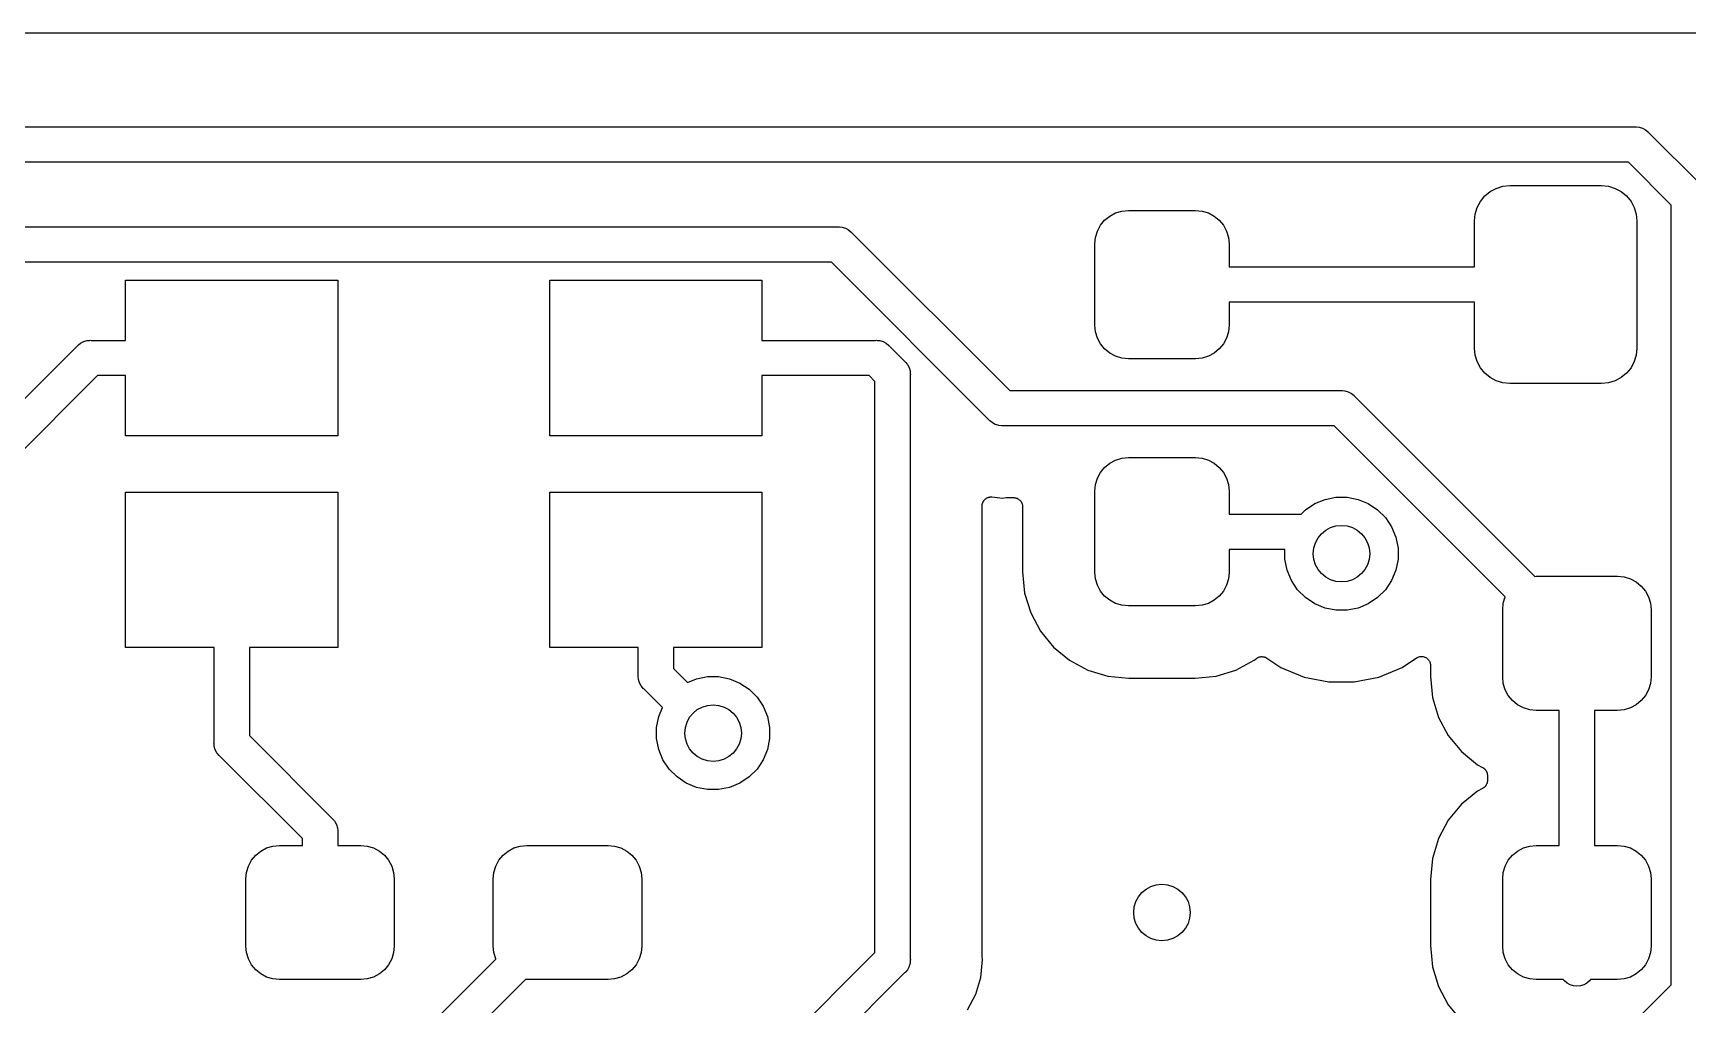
# Model space of a CAD drawing. Extents: x 1 to 139, y -76 to -1.
# Drawn here: x 38.37 to 50.08, y -60.34 to -53.47 of the extents above; entities that cross this region are included whole.
import ezdxf

# ---------------------------------------------------------------- set-up
doc = ezdxf.new("R2010")
doc.units = 0
doc.header["$MEASUREMENT"] = 0
doc.layers.add('BLACK', color=7, linetype='CONTINUOUS')

msp = doc.modelspace()

# ---------------------------------------------------------------- linework, layer by layer
at = {"layer": 'BLACK', "linetype": 'CONTINUOUS'}
for p, q in [((53.3022, -53.465), (22.9222, -53.465)), ((28.2192, -54.1295), (49.7005, -54.1295)), ((49.7005, -54.1295), (49.7066, -54.1289)), ((49.7066, -54.1289), (49.7127, -54.1295)), ((49.7127, -54.1295), (49.7127, -54.1295)), ((49.7127, -54.1295), (49.7311, -54.1313)), ((49.7311, -54.1313), (49.7547, -54.1385)), ((49.7547, -54.1385), (49.7764, -54.1501)), ((49.7764, -54.1501), (49.7954, -54.1657)), ((49.7954, -54.1657), (49.7993, -54.1705)), ((49.7993, -54.1705), (50.1665, -54.5376)), ((49.6548, -54.3795), (28.2649, -54.3795)), ((49.9574, -54.6821), (49.6548, -54.3795)), ((48.7662, -54.5498), (48.815, -54.545)), ((48.815, -54.545), (49.465, -54.545)), ((49.465, -54.545), (49.5138, -54.5498)), ((48.584, -54.6993), (48.6071, -54.6561)), ((48.6071, -54.6561), (48.6382, -54.6182)), ((48.6382, -54.6182), (48.6761, -54.5871)), ((48.6761, -54.5871), (48.7193, -54.564)), ((48.7193, -54.564), (48.7662, -54.5498)), ((49.5138, -54.5498), (49.5607, -54.564)), ((49.5607, -54.564), (49.6039, -54.5871)), ((49.6039, -54.5871), (49.6418, -54.6182)), ((49.6418, -54.6182), (49.6729, -54.6561)), ((49.6729, -54.6561), (49.696, -54.6993)), ((45.9496, -54.7896), (45.9856, -54.76)), ((45.9856, -54.76), (46.0266, -54.7381)), ((46.0266, -54.7381), (46.0712, -54.7246)), ((46.0712, -54.7246), (46.1175, -54.72)), ((46.1175, -54.72), (46.5925, -54.72)), ((46.5925, -54.72), (46.6388, -54.7246)), ((46.6388, -54.7246), (46.6834, -54.7381)), ((46.6834, -54.7381), (46.7244, -54.76)), ((46.7244, -54.76), (46.7604, -54.7896)), ((48.565, -54.795), (48.5698, -54.7462)), ((48.5698, -54.7462), (48.584, -54.6993)), ((49.696, -54.6993), (49.7102, -54.7462)), ((49.7102, -54.7462), (49.715, -54.795)), ((49.9574, -60.2008), (49.9574, -54.6821)), ((30.2508, -54.8376), (44.0627, -54.8376)), ((44.0627, -54.8376), (44.0688, -54.837)), ((44.0688, -54.837), (44.0749, -54.8376)), ((44.0749, -54.8376), (44.0749, -54.8376)), ((44.0749, -54.8376), (44.0933, -54.8394)), ((44.0933, -54.8394), (44.1169, -54.8466)), ((44.1169, -54.8466), (44.1386, -54.8582)), ((44.1386, -54.8582), (44.1576, -54.8738)), ((44.1576, -54.8738), (44.1615, -54.8786)), ((44.1615, -54.8786), (45.278, -55.995)), ((45.8846, -54.9112), (45.8981, -54.8666)), ((45.8981, -54.8666), (45.92, -54.8256)), ((45.92, -54.8256), (45.9496, -54.7896)), ((46.7604, -54.7896), (46.79, -54.8256)), ((46.79, -54.8256), (46.8119, -54.8666)), ((46.8119, -54.8666), (46.8254, -54.9112)), ((48.565, -55.12), (48.565, -54.795)), ((49.715, -54.795), (49.715, -55.695)), ((45.88, -54.9575), (45.8846, -54.9112)), ((45.88, -55.5325), (45.88, -54.9575)), ((46.8254, -54.9112), (46.83, -54.9575)), ((46.83, -54.9575), (46.83, -55.12)), ((44.017, -55.0876), (30.2965, -55.0876)), ((45.1335, -56.204), (44.017, -55.0876)), ((46.83, -55.12), (48.565, -55.12)), ((39.025, -55.64), (39.025, -55.215)), ((39.025, -55.215), (40.525, -55.215)), ((40.525, -55.215), (40.525, -56.315)), ((42.025, -56.315), (42.025, -55.215)), ((42.025, -55.215), (43.525, -55.215)), ((43.525, -55.215), (43.525, -55.64)), ((48.565, -55.37), (46.83, -55.37)), ((46.83, -55.37), (46.83, -55.5325)), ((48.565, -55.695), (48.565, -55.37)), ((45.8846, -55.5788), (45.88, -55.5325)), ((45.8981, -55.6234), (45.8846, -55.5788)), ((46.8254, -55.5788), (46.8119, -55.6234)), ((46.83, -55.5325), (46.8254, -55.5788)), ((38.016, -56.3473), (38.6823, -55.6809)), ((38.6823, -55.6809), (38.6862, -55.6762)), ((38.6862, -55.6762), (38.6909, -55.6723)), ((38.6909, -55.6723), (38.7052, -55.6606)), ((38.6909, -55.6723), (38.6909, -55.6723)), ((38.7052, -55.6606), (38.7269, -55.649)), ((38.7269, -55.649), (38.7297, -55.6481)), ((38.7297, -55.6481), (38.7505, -55.6418)), ((38.7505, -55.6418), (38.7689, -55.64)), ((38.7689, -55.64), (38.775, -55.6394)), ((38.7689, -55.64), (38.7689, -55.64)), ((38.775, -55.6394), (38.7811, -55.64)), ((38.7811, -55.64), (39.025, -55.64)), ((43.525, -55.64), (44.3289, -55.64)), ((44.3289, -55.64), (44.335, -55.6394)), ((44.335, -55.6394), (44.3411, -55.64)), ((44.3411, -55.64), (44.3411, -55.64)), ((44.3411, -55.64), (44.3595, -55.6418)), ((44.3595, -55.6418), (44.3831, -55.649)), ((44.3831, -55.649), (44.4048, -55.6606)), ((44.4048, -55.6606), (44.4238, -55.6762)), ((44.4238, -55.6762), (44.4277, -55.681)), ((44.4277, -55.681), (44.5341, -55.7873)), ((45.92, -55.6644), (45.8981, -55.6234)), ((45.9496, -55.7004), (45.92, -55.6644)), ((45.9856, -55.73), (45.9496, -55.7004)), ((46.7604, -55.7004), (46.7244, -55.73)), ((46.79, -55.6644), (46.7604, -55.7004)), ((46.8119, -55.6234), (46.79, -55.6644)), ((48.5698, -55.7438), (48.565, -55.695)), ((49.715, -55.695), (49.7102, -55.7438)), ((44.5341, -55.7873), (44.5388, -55.7912)), ((44.5388, -55.7912), (44.5427, -55.7959)), ((44.5427, -55.7959), (44.5427, -55.7959)), ((44.5427, -55.7959), (44.5509, -55.8059)), ((44.5509, -55.8059), (44.5544, -55.8102)), ((44.5544, -55.8102), (44.566, -55.8319)), ((44.566, -55.8319), (44.5732, -55.8555)), ((46.0266, -55.7519), (45.9856, -55.73)), ((46.0712, -55.7654), (46.0266, -55.7519)), ((46.1175, -55.77), (46.0712, -55.7654)), ((46.5925, -55.77), (46.1175, -55.77)), ((46.6388, -55.7654), (46.5925, -55.77)), ((46.6834, -55.7519), (46.6388, -55.7654)), ((46.7244, -55.73), (46.6834, -55.7519)), ((48.584, -55.7907), (48.5698, -55.7438)), ((48.6071, -55.8339), (48.584, -55.7907)), ((49.696, -55.7907), (49.6729, -55.8339)), ((49.7102, -55.7438), (49.696, -55.7907)), ((38.8268, -55.89), (38.225, -56.4918)), ((39.025, -55.89), (38.8268, -55.89)), ((39.025, -56.315), (39.025, -55.89)), ((44.2832, -55.89), (43.525, -55.89)), ((43.525, -55.89), (43.525, -56.315)), ((44.325, -55.9318), (44.2832, -55.89)), ((44.325, -59.9732), (44.325, -55.9318)), ((44.5732, -55.8555), (44.575, -55.8739)), ((44.575, -55.8739), (44.575, -55.8739)), ((44.575, -55.8739), (44.5756, -55.88)), ((44.5756, -55.88), (44.575, -55.8861)), ((44.575, -55.8861), (44.575, -60.0189)), ((48.6382, -55.8718), (48.6071, -55.8339)), ((48.6761, -55.9029), (48.6382, -55.8718)), ((48.7193, -55.926), (48.6761, -55.9029)), ((48.7662, -55.9402), (48.7193, -55.926)), ((48.815, -55.945), (48.7662, -55.9402)), ((49.465, -55.945), (48.815, -55.945)), ((49.5138, -55.9402), (49.465, -55.945)), ((49.5607, -55.926), (49.5138, -55.9402)), ((49.6039, -55.9029), (49.5607, -55.926)), ((49.6418, -55.8718), (49.6039, -55.9029)), ((49.6729, -55.8339), (49.6418, -55.8718)), ((45.278, -55.995), (47.6189, -55.995)), ((47.6189, -55.995), (47.625, -55.9944)), ((47.625, -55.9944), (47.6311, -55.995)), ((47.6311, -55.995), (47.6311, -55.995)), ((47.6311, -55.995), (47.6495, -55.9968)), ((47.6495, -55.9968), (47.6731, -56.004)), ((47.6731, -56.004), (47.6948, -56.0156)), ((47.6948, -56.0156), (47.7138, -56.0312)), ((47.7138, -56.0312), (47.7177, -56.036)), ((47.7177, -56.036), (48.9927, -57.311)), ((45.1374, -56.2088), (45.1335, -56.204)), ((45.1421, -56.2127), (45.1374, -56.2088)), ((45.1564, -56.2244), (45.1421, -56.2127)), ((45.1755, -56.2346), (45.1564, -56.2244)), ((45.1781, -56.236), (45.1755, -56.2346)), ((45.2017, -56.2432), (45.1781, -56.236)), ((45.2201, -56.245), (45.2017, -56.2432)), ((45.2262, -56.2456), (45.2201, -56.245)), ((45.2201, -56.245), (45.2201, -56.245)), ((45.2323, -56.245), (45.2262, -56.2456)), ((47.5732, -56.245), (45.2323, -56.245)), ((48.7837, -57.4555), (47.5732, -56.245)), ((40.525, -56.315), (39.025, -56.315)), ((43.525, -56.315), (42.025, -56.315)), ((45.9496, -56.5396), (45.9856, -56.51)), ((45.9856, -56.51), (46.0266, -56.4881)), ((46.0266, -56.4881), (46.0712, -56.4746)), ((46.0712, -56.4746), (46.1175, -56.47)), ((46.1175, -56.47), (46.5925, -56.47)), ((46.5925, -56.47), (46.6388, -56.4746)), ((46.6388, -56.4746), (46.6834, -56.4881)), ((46.6834, -56.4881), (46.7244, -56.51)), ((46.7244, -56.51), (46.7604, -56.5396)), ((45.8846, -56.6612), (45.8981, -56.6166)), ((45.8981, -56.6166), (45.92, -56.5756)), ((45.92, -56.5756), (45.9496, -56.5396)), ((46.7604, -56.5396), (46.79, -56.5756)), ((46.79, -56.5756), (46.8119, -56.6166)), ((46.8119, -56.6166), (46.8254, -56.6612)), ((39.025, -57.815), (39.025, -56.715)), ((39.025, -56.715), (40.525, -56.715)), ((40.525, -56.715), (40.525, -57.815)), ((42.025, -57.815), (42.025, -56.715)), ((42.025, -56.715), (43.525, -56.715)), ((43.525, -56.715), (43.525, -57.815)), ((45.0999, -56.7692), (45.1021, -56.7667)), ((45.1021, -56.7667), (45.1043, -56.7648)), ((45.1043, -56.7648), (45.1064, -56.7628)), ((45.1064, -56.7628), (45.1091, -56.761)), ((45.1091, -56.761), (45.1117, -56.7589)), ((45.1117, -56.7589), (45.1143, -56.7575)), ((45.1143, -56.7575), (45.1167, -56.7559)), ((45.1167, -56.7559), (45.1198, -56.7547)), ((45.1198, -56.7547), (45.1227, -56.7531)), ((45.1227, -56.7531), (45.1255, -56.7523)), ((45.1255, -56.7523), (45.1282, -56.7512)), ((45.1282, -56.7512), (45.1314, -56.7506)), ((45.1314, -56.7506), (45.1346, -56.7496)), ((45.1346, -56.7496), (45.1375, -56.7494)), ((45.1375, -56.7494), (45.1403, -56.7488)), ((45.1403, -56.7488), (45.1437, -56.7488)), ((45.1437, -56.7488), (45.1469, -56.7485)), ((45.1469, -56.7485), (45.1498, -56.7488)), ((45.1498, -56.7488), (45.1527, -56.7488)), ((45.1527, -56.7488), (45.2262, -56.7561)), ((45.2262, -56.7561), (45.2542, -56.7533)), ((45.2542, -56.7533), (45.2551, -56.7532)), ((45.2551, -56.7532), (45.2578, -56.7533)), ((45.2578, -56.7533), (45.2604, -56.753)), ((45.2604, -56.753), (45.3057, -56.753)), ((45.3057, -56.753), (45.3062, -56.753)), ((45.3062, -56.753), (45.3062, -56.753)), ((45.3062, -56.753), (45.3062, -56.753)), ((45.3062, -56.753), (45.3066, -56.753)), ((45.3066, -56.753), (45.3126, -56.7537)), ((45.3126, -56.7537), (45.3185, -56.7543)), ((45.3185, -56.7543), (45.3187, -56.7544)), ((45.3187, -56.7544), (45.3189, -56.7544)), ((45.3189, -56.7544), (45.3246, -56.7562)), ((45.3246, -56.7562), (45.3303, -56.758)), ((45.3303, -56.758), (45.3305, -56.7581)), ((45.3305, -56.7581), (45.3307, -56.7581)), ((45.3307, -56.7581), (45.336, -56.761)), ((45.336, -56.761), (45.3412, -56.7639)), ((45.3412, -56.7639), (45.3414, -56.764)), ((45.3414, -56.764), (45.3416, -56.7641)), ((45.3416, -56.7641), (45.3462, -56.7679)), ((45.3462, -56.7679), (45.3508, -56.7718)), ((45.88, -56.7075), (45.8846, -56.6612)), ((45.88, -57.2825), (45.88, -56.7075)), ((46.8254, -56.6612), (46.83, -56.7075)), ((46.83, -56.7075), (46.83, -56.87)), ((47.4355, -56.7955), (47.5083, -56.7654)), ((47.5083, -56.7654), (47.5856, -56.75)), ((47.5856, -56.75), (47.6644, -56.75)), ((47.6644, -56.75), (47.7417, -56.7654)), ((47.7417, -56.7654), (47.8145, -56.7955)), ((45.083, -56.8111), (45.0833, -56.8082)), ((45.083, -56.812), (45.083, -56.8111)), ((45.083, -59.9908), (45.083, -56.812)), ((45.0833, -56.8082), (45.0834, -56.8054)), ((45.0834, -56.8054), (45.084, -56.8021)), ((45.084, -56.8021), (45.0844, -56.7988)), ((45.0844, -56.7988), (45.0853, -56.7961)), ((45.0853, -56.7961), (45.0858, -56.7932)), ((45.0858, -56.7932), (45.0871, -56.7902)), ((45.0871, -56.7902), (45.0881, -56.787)), ((45.0881, -56.787), (45.0895, -56.7845)), ((45.0895, -56.7845), (45.0907, -56.7818)), ((45.0907, -56.7818), (45.0925, -56.7791)), ((45.0925, -56.7791), (45.0941, -56.7761)), ((45.0941, -56.7761), (45.096, -56.7739)), ((45.096, -56.7739), (45.0976, -56.7715)), ((45.0976, -56.7715), (45.0999, -56.7692)), ((45.3508, -56.7718), (45.3509, -56.7719)), ((45.3509, -56.7719), (45.3511, -56.7721)), ((45.3511, -56.7721), (45.3549, -56.7768)), ((45.3549, -56.7768), (45.3586, -56.7814)), ((45.3586, -56.7814), (45.3587, -56.7816)), ((45.3587, -56.7816), (45.3589, -56.7817)), ((45.3589, -56.7817), (45.3617, -56.7871)), ((45.3617, -56.7871), (45.3644, -56.7923)), ((45.3644, -56.7923), (45.3645, -56.7925)), ((45.3645, -56.7925), (45.3646, -56.7927)), ((45.3646, -56.7927), (45.3663, -56.7984)), ((45.3663, -56.7984), (45.368, -56.8042)), ((45.368, -56.8042), (45.368, -56.8044)), ((45.368, -56.8044), (45.3681, -56.8046)), ((45.3681, -56.8046), (45.3686, -56.8104)), ((45.3686, -56.8104), (45.3692, -56.8165)), ((45.3692, -56.8165), (45.3692, -57.2794)), ((46.83, -56.87), (47.3393, -56.87)), ((47.3393, -56.87), (47.37, -56.8393)), ((47.37, -56.8393), (47.4355, -56.7955)), ((47.8145, -56.7955), (47.88, -56.8393)), ((47.88, -56.8393), (47.9357, -56.895)), ((47.9357, -56.895), (47.9795, -56.9605)), ((47.9795, -56.9605), (48.0096, -57.0333)), ((47.225, -57.12), (46.83, -57.12)), ((46.83, -57.12), (46.83, -57.2825)), ((47.225, -57.1894), (47.225, -57.12)), ((48.0096, -57.0333), (48.025, -57.1106)), ((48.025, -57.1106), (48.025, -57.1894)), ((47.2404, -57.2667), (47.225, -57.1894)), ((48.025, -57.1894), (48.0096, -57.2667)), ((45.3692, -57.2794), (45.3839, -57.4284)), ((45.8846, -57.3288), (45.88, -57.2825)), ((45.8981, -57.3734), (45.8846, -57.3288)), ((46.8254, -57.3288), (46.8119, -57.3734)), ((46.83, -57.2825), (46.8254, -57.3288)), ((47.2705, -57.3395), (47.2404, -57.2667)), ((47.3143, -57.405), (47.2705, -57.3395)), ((47.9795, -57.3395), (47.9357, -57.405)), ((48.0096, -57.2667), (47.9795, -57.3395)), ((48.9927, -57.311), (49.0025, -57.31)), ((49.0025, -57.31), (49.5775, -57.31)), ((49.5775, -57.31), (49.6238, -57.3146)), ((49.6238, -57.3146), (49.6684, -57.3281)), ((49.6684, -57.3281), (49.7094, -57.35)), ((49.7094, -57.35), (49.7454, -57.3796)), ((45.3839, -57.4284), (45.4265, -57.5687)), ((45.92, -57.4144), (45.8981, -57.3734)), ((45.9496, -57.4504), (45.92, -57.4144)), ((45.9856, -57.48), (45.9496, -57.4504)), ((46.7604, -57.4504), (46.7244, -57.48)), ((46.79, -57.4144), (46.7604, -57.4504)), ((46.8119, -57.3734), (46.79, -57.4144)), ((47.37, -57.4607), (47.3143, -57.405)), ((47.4355, -57.5045), (47.37, -57.4607)), ((47.88, -57.4607), (47.8145, -57.5045)), ((47.9357, -57.405), (47.88, -57.4607)), ((48.7696, -57.5012), (48.7831, -57.4566)), ((48.7831, -57.4566), (48.7837, -57.4555)), ((49.7454, -57.3796), (49.775, -57.4156)), ((49.775, -57.4156), (49.7969, -57.4566)), ((49.7969, -57.4566), (49.8104, -57.5012)), ((45.4265, -57.5687), (45.4956, -57.698)), ((46.0266, -57.5019), (45.9856, -57.48)), ((46.0712, -57.5154), (46.0266, -57.5019)), ((46.1175, -57.52), (46.0712, -57.5154)), ((46.5925, -57.52), (46.1175, -57.52)), ((46.6388, -57.5154), (46.5925, -57.52)), ((46.6834, -57.5019), (46.6388, -57.5154)), ((46.7244, -57.48), (46.6834, -57.5019)), ((47.5083, -57.5346), (47.4355, -57.5045)), ((47.5856, -57.55), (47.5083, -57.5346)), ((47.6644, -57.55), (47.5856, -57.55)), ((47.7417, -57.5346), (47.6644, -57.55)), ((47.8145, -57.5045), (47.7417, -57.5346)), ((48.765, -57.5475), (48.7696, -57.5012)), ((48.765, -58.0225), (48.765, -57.5475)), ((49.8104, -57.5012), (49.815, -57.5475)), ((49.815, -57.5475), (49.815, -58.0225)), ((45.4956, -57.698), (45.5886, -57.8114)), ((39.65, -57.815), (39.025, -57.815)), ((39.65, -58.4839), (39.65, -57.815)), ((40.525, -57.815), (39.9, -57.815)), ((39.9, -57.815), (39.9, -58.4382)), ((42.65, -57.815), (42.025, -57.815)), ((42.65, -58.0089), (42.65, -57.815)), ((43.525, -57.815), (42.9, -57.815)), ((42.9, -57.815), (42.9, -57.9632)), ((45.5886, -57.8114), (45.702, -57.9044)), ((45.702, -57.9044), (45.8313, -57.9735)), ((46.8787, -57.9735), (47.008, -57.9044)), ((47.008, -57.9044), (47.0217, -57.8932)), ((47.0217, -57.8932), (47.0224, -57.8926)), ((47.0224, -57.8926), (47.0248, -57.8911)), ((47.0248, -57.8911), (47.027, -57.8893)), ((47.027, -57.8893), (47.03, -57.8877)), ((47.03, -57.8877), (47.0328, -57.8859)), ((47.0328, -57.8859), (47.0355, -57.8848)), ((47.0355, -57.8848), (47.038, -57.8835)), ((47.038, -57.8835), (47.0412, -57.8825)), ((47.0412, -57.8825), (47.0443, -57.8813)), ((47.0443, -57.8813), (47.0471, -57.8807)), ((47.0471, -57.8807), (47.0499, -57.8799)), ((47.0499, -57.8799), (47.0532, -57.8796)), ((47.0532, -57.8796), (47.0565, -57.879)), ((47.0565, -57.879), (47.0594, -57.879)), ((47.0594, -57.879), (47.0622, -57.8787)), ((47.0622, -57.8787), (47.0655, -57.8791)), ((47.0655, -57.8791), (47.0689, -57.8791)), ((47.0689, -57.8791), (47.0717, -57.8797)), ((47.0717, -57.8797), (47.0745, -57.88)), ((47.0745, -57.88), (47.0777, -57.881)), ((47.0777, -57.881), (47.081, -57.8817)), ((47.081, -57.8817), (47.0837, -57.8828)), ((47.0837, -57.8828), (47.0864, -57.8836)), ((47.0864, -57.8836), (47.0893, -57.8852)), ((47.0893, -57.8852), (47.0924, -57.8865)), ((47.0924, -57.8865), (47.0948, -57.8881)), ((47.0948, -57.8881), (47.0973, -57.8894)), ((47.0973, -57.8894), (47.1949, -57.9547)), ((48.0551, -57.9547), (48.1555, -57.8876)), ((48.1555, -57.8876), (48.156, -57.8873)), ((48.156, -57.8873), (48.1562, -57.8871)), ((48.156, -57.8873), (48.156, -57.8873)), ((48.156, -57.8873), (48.156, -57.8873)), ((48.1562, -57.8871), (48.1616, -57.8843)), ((48.1616, -57.8843), (48.1669, -57.8815)), ((48.1669, -57.8815), (48.1671, -57.8815)), ((48.1671, -57.8815), (48.1672, -57.8814)), ((48.1672, -57.8814), (48.173, -57.8797)), ((48.173, -57.8797), (48.1788, -57.878)), ((48.1788, -57.878), (48.179, -57.878)), ((48.179, -57.878), (48.1791, -57.878)), ((48.1791, -57.878), (48.1852, -57.8774)), ((48.1852, -57.8774), (48.1912, -57.8769)), ((48.1912, -57.8769), (48.1913, -57.8769)), ((48.1913, -57.8769), (48.1915, -57.8769)), ((48.1915, -57.8769), (48.1976, -57.8776)), ((48.1976, -57.8776), (48.2035, -57.8782)), ((48.2035, -57.8782), (48.2036, -57.8782)), ((48.2036, -57.8782), (48.2038, -57.8783)), ((48.2038, -57.8783), (48.2096, -57.8801)), ((48.2096, -57.8801), (48.2153, -57.8819)), ((48.2153, -57.8819), (48.2155, -57.8819)), ((48.2155, -57.8819), (48.2156, -57.882)), ((48.2156, -57.882), (48.2209, -57.8849)), ((48.2209, -57.8849), (48.2262, -57.8878)), ((48.2262, -57.8878), (48.2264, -57.8878)), ((48.2264, -57.8878), (48.2265, -57.8879)), ((48.2265, -57.8879), (48.231, -57.8917)), ((48.231, -57.8917), (48.2358, -57.8957)), ((48.2358, -57.8957), (48.2359, -57.8958)), ((48.2359, -57.8958), (48.236, -57.8959)), ((48.236, -57.8959), (48.2397, -57.9004)), ((48.2397, -57.9004), (48.2436, -57.9053)), ((48.2436, -57.9053), (48.2437, -57.9054)), ((48.2437, -57.9054), (48.2438, -57.9055)), ((48.2438, -57.9055), (48.2465, -57.9106)), ((48.2465, -57.9106), (48.2494, -57.9162)), ((48.2494, -57.9162), (48.2495, -57.9163)), ((48.2495, -57.9163), (48.2495, -57.9165)), ((48.2495, -57.9165), (48.2512, -57.922)), ((48.2512, -57.922), (48.253, -57.9281)), ((48.253, -57.9281), (48.253, -57.9282)), ((48.253, -57.9282), (48.2531, -57.9283)), ((48.2531, -57.9283), (48.2536, -57.9341)), ((48.2536, -57.9341), (48.2542, -57.9404)), ((42.6494, -58.015), (42.65, -58.0089)), ((42.65, -58.0211), (42.6494, -58.015)), ((42.6514, -58.0355), (42.65, -58.0211)), ((42.6518, -58.0395), (42.6514, -58.0355)), ((42.659, -58.0631), (42.6518, -58.0395)), ((42.9, -57.9632), (42.9989, -58.0621)), ((42.9989, -58.0621), (43.0633, -58.0354)), ((43.0633, -58.0354), (43.1406, -58.02)), ((43.1406, -58.02), (43.2194, -58.02)), ((43.2194, -58.02), (43.2967, -58.0354)), ((43.2967, -58.0354), (43.3695, -58.0655)), ((45.8313, -57.9735), (45.9716, -58.0161)), ((45.9716, -58.0161), (46.1206, -58.0308)), ((46.1206, -58.0308), (46.5894, -58.0308)), ((46.5894, -58.0308), (46.7384, -58.0161)), ((46.7384, -58.0161), (46.8787, -57.9735)), ((47.1949, -57.9547), (47.3601, -58.0231)), ((47.3601, -58.0231), (47.5356, -58.058)), ((47.7144, -58.058), (47.8899, -58.0231)), ((47.8899, -58.0231), (48.0551, -57.9547)), ((48.2542, -57.9404), (48.2542, -58.0194)), ((48.2542, -58.0194), (48.2689, -58.1684)), ((48.7696, -58.0688), (48.765, -58.0225)), ((49.815, -58.0225), (49.8104, -58.0688)), ((42.6706, -58.0848), (42.659, -58.0631)), ((42.6814, -58.0979), (42.6706, -58.0848)), ((42.6862, -58.1038), (42.6814, -58.0979)), ((42.691, -58.1077), (42.6862, -58.1038)), ((42.8221, -58.2389), (42.691, -58.1077)), ((43.3695, -58.0655), (43.435, -58.1093)), ((43.435, -58.1093), (43.4907, -58.165)), ((43.4907, -58.165), (43.5345, -58.2305)), ((47.5356, -58.058), (47.7144, -58.058)), ((48.2689, -58.1684), (48.3115, -58.3087)), ((48.7831, -58.1134), (48.7696, -58.0688)), ((48.805, -58.1544), (48.7831, -58.1134)), ((48.8346, -58.1904), (48.805, -58.1544)), ((49.775, -58.1544), (49.7454, -58.1904)), ((49.7969, -58.1134), (49.775, -58.1544)), ((49.8104, -58.0688), (49.7969, -58.1134)), ((42.7954, -58.3033), (42.8221, -58.2389)), ((43.5345, -58.2305), (43.5646, -58.3033)), ((48.8706, -58.22), (48.8346, -58.1904)), ((48.9116, -58.2419), (48.8706, -58.22)), ((48.9562, -58.2554), (48.9116, -58.2419)), ((49.0025, -58.26), (48.9562, -58.2554)), ((49.165, -58.26), (49.0025, -58.26)), ((49.165, -59.215), (49.165, -58.26)), ((49.5775, -58.26), (49.415, -58.26)), ((49.415, -58.26), (49.415, -59.215)), ((49.6238, -58.2554), (49.5775, -58.26)), ((49.6684, -58.2419), (49.6238, -58.2554)), ((49.7094, -58.22), (49.6684, -58.2419)), ((49.7454, -58.1904), (49.7094, -58.22)), ((42.78, -58.3806), (42.7954, -58.3033)), ((42.78, -58.4594), (42.78, -58.3806)), ((43.5646, -58.3033), (43.58, -58.3806)), ((43.58, -58.3806), (43.58, -58.4594)), ((48.3115, -58.3087), (48.3806, -58.438)), ((39.6494, -58.49), (39.65, -58.4839)), ((39.65, -58.4961), (39.6494, -58.49)), ((39.6518, -58.5145), (39.65, -58.4961)), ((39.65, -58.4961), (39.65, -58.4961)), ((39.659, -58.5381), (39.6518, -58.5145)), ((39.9, -58.4382), (40.4841, -59.0223)), ((42.7954, -58.5367), (42.78, -58.4594)), ((43.58, -58.4594), (43.5646, -58.5367)), ((48.3806, -58.438), (48.4736, -58.5514)), ((39.6706, -58.5598), (39.659, -58.5381)), ((39.6862, -58.5788), (39.6706, -58.5598)), ((39.691, -58.5827), (39.6862, -58.5788)), ((40.275, -59.1668), (39.691, -58.5827)), ((42.8255, -58.6095), (42.7954, -58.5367)), ((42.8693, -58.675), (42.8255, -58.6095)), ((43.5345, -58.6095), (43.4907, -58.675)), ((43.5646, -58.5367), (43.5345, -58.6095)), ((48.4736, -58.5514), (48.587, -58.6444)), ((42.925, -58.7307), (42.8693, -58.675)), ((42.9905, -58.7745), (42.925, -58.7307)), ((43.435, -58.7307), (43.3695, -58.7745)), ((43.4907, -58.675), (43.435, -58.7307)), ((48.587, -58.6444), (48.6234, -58.6639)), ((48.6234, -58.6639), (48.6242, -58.6643)), ((48.6242, -58.6643), (48.6265, -58.6659)), ((48.6265, -58.6659), (48.629, -58.6673)), ((48.629, -58.6673), (48.6316, -58.6694)), ((48.6316, -58.6694), (48.6344, -58.6713)), ((48.6344, -58.6713), (48.6364, -58.6734)), ((48.6364, -58.6734), (48.6386, -58.6752)), ((48.6386, -58.6752), (48.6407, -58.6778)), ((48.6407, -58.6778), (48.6431, -58.6802)), ((48.6431, -58.6802), (48.6446, -58.6826)), ((48.6446, -58.6826), (48.6464, -58.6848)), ((48.6464, -58.6848), (48.648, -58.6878)), ((48.648, -58.6878), (48.6498, -58.6906)), ((48.6498, -58.6906), (48.6509, -58.6932)), ((48.6509, -58.6932), (48.6522, -58.6957)), ((48.6522, -58.6957), (48.6532, -58.699)), ((48.6532, -58.699), (48.6545, -58.7021)), ((48.6545, -58.7021), (48.655, -58.7049)), ((48.655, -58.7049), (48.6558, -58.7076)), ((48.6558, -58.7076), (48.6561, -58.711)), ((48.6561, -58.711), (48.6568, -58.7143)), ((48.6568, -58.7143), (48.6567, -58.7171)), ((48.6567, -58.7171), (48.657, -58.7199)), ((48.657, -58.756), (48.6567, -58.7588)), ((48.6567, -58.7588), (48.6567, -58.7616)), ((48.657, -58.7199), (48.657, -58.7551)), ((48.657, -58.7551), (48.657, -58.756)), ((43.0633, -58.8046), (42.9905, -58.7745)), ((43.1406, -58.82), (43.0633, -58.8046)), ((43.2194, -58.82), (43.1406, -58.82)), ((43.2967, -58.8046), (43.2194, -58.82)), ((43.3695, -58.7745), (43.2967, -58.8046)), ((48.587, -58.8306), (48.4736, -58.9236)), ((48.6234, -58.8111), (48.587, -58.8306)), ((48.6258, -58.8095), (48.6234, -58.8111)), ((48.6283, -58.8082), (48.6258, -58.8095)), ((48.6309, -58.8061), (48.6283, -58.8082)), ((48.6337, -58.8042), (48.6309, -58.8061)), ((48.6357, -58.8022), (48.6337, -58.8042)), ((48.6379, -58.8005), (48.6357, -58.8022)), ((48.6401, -58.7979), (48.6379, -58.8005)), ((48.6425, -58.7955), (48.6401, -58.7979)), ((48.6441, -58.7931), (48.6425, -58.7955)), ((48.6459, -58.791), (48.6441, -58.7931)), ((48.6475, -58.788), (48.6459, -58.791)), ((48.6494, -58.7852), (48.6475, -58.788)), ((48.6505, -58.7826), (48.6494, -58.7852)), ((48.6519, -58.7801), (48.6505, -58.7826)), ((48.6529, -58.7769), (48.6519, -58.7801)), ((48.6542, -58.7737), (48.6529, -58.7769)), ((48.6548, -58.771), (48.6542, -58.7737)), ((48.6556, -58.7683), (48.6548, -58.771)), ((48.656, -58.7649), (48.6556, -58.7683)), ((48.6567, -58.7616), (48.656, -58.7649)), ((48.4736, -58.9236), (48.3806, -59.037)), ((40.4841, -59.0223), (40.4888, -59.0262)), ((40.4888, -59.0262), (40.4927, -59.0309)), ((40.4927, -59.0309), (40.4927, -59.0309)), ((40.4927, -59.0309), (40.5014, -59.0415)), ((40.5014, -59.0415), (40.5044, -59.0452)), ((40.5044, -59.0452), (40.516, -59.0669)), ((40.516, -59.0669), (40.5232, -59.0905)), ((40.5232, -59.0905), (40.525, -59.1089)), ((40.525, -59.1089), (40.525, -59.1089)), ((40.525, -59.1089), (40.5256, -59.115)), ((48.3806, -59.037), (48.3115, -59.1663)), ((40.0216, -59.2331), (40.0662, -59.2196)), ((40.0662, -59.2196), (40.1125, -59.215)), ((40.1125, -59.215), (40.275, -59.215)), ((40.275, -59.215), (40.275, -59.1668)), ((40.5256, -59.115), (40.525, -59.1211)), ((40.525, -59.1211), (40.525, -59.215)), ((40.525, -59.215), (40.6875, -59.215)), ((40.6875, -59.215), (40.7338, -59.2196)), ((40.7338, -59.2196), (40.7784, -59.2331)), ((41.7716, -59.2331), (41.8162, -59.2196)), ((41.8162, -59.2196), (41.8625, -59.215)), ((41.8625, -59.215), (42.4375, -59.215)), ((42.4375, -59.215), (42.4838, -59.2196)), ((42.4838, -59.2196), (42.5284, -59.2331)), ((48.3115, -59.1663), (48.2689, -59.3066)), ((48.9116, -59.2331), (48.9562, -59.2196)), ((48.9562, -59.2196), (49.0025, -59.215)), ((49.0025, -59.215), (49.165, -59.215)), ((49.415, -59.215), (49.5775, -59.215)), ((49.5775, -59.215), (49.6238, -59.2196)), ((49.6238, -59.2196), (49.6684, -59.2331)), ((39.8931, -59.3616), (39.915, -59.3206)), ((39.915, -59.3206), (39.9446, -59.2846)), ((39.9446, -59.2846), (39.9806, -59.255)), ((39.9806, -59.255), (40.0216, -59.2331)), ((40.7784, -59.2331), (40.8194, -59.255)), ((40.8194, -59.255), (40.8554, -59.2846)), ((40.8554, -59.2846), (40.885, -59.3206)), ((40.885, -59.3206), (40.9069, -59.3616)), ((41.6431, -59.3616), (41.665, -59.3206)), ((41.665, -59.3206), (41.6946, -59.2846)), ((41.6946, -59.2846), (41.7306, -59.255)), ((41.7306, -59.255), (41.7716, -59.2331)), ((42.5284, -59.2331), (42.5694, -59.255)), ((42.5694, -59.255), (42.6054, -59.2846)), ((42.6054, -59.2846), (42.635, -59.3206)), ((42.635, -59.3206), (42.6569, -59.3616)), ((48.2689, -59.3066), (48.2542, -59.4556)), ((48.7831, -59.3616), (48.805, -59.3206)), ((48.805, -59.3206), (48.8346, -59.2846)), ((48.8346, -59.2846), (48.8706, -59.255)), ((48.8706, -59.255), (48.9116, -59.2331)), ((49.6684, -59.2331), (49.7094, -59.255)), ((49.7094, -59.255), (49.7454, -59.2846)), ((49.7454, -59.2846), (49.775, -59.3206)), ((49.775, -59.3206), (49.7969, -59.3616)), ((39.875, -59.4525), (39.8796, -59.4062)), ((39.875, -59.9275), (39.875, -59.4525)), ((39.8796, -59.4062), (39.8931, -59.3616)), ((40.9069, -59.3616), (40.9204, -59.4062)), ((40.9204, -59.4062), (40.925, -59.4525)), ((40.925, -59.4525), (40.925, -59.9275)), ((41.625, -59.4525), (41.6296, -59.4062)), ((41.625, -59.9275), (41.625, -59.4525)), ((41.6296, -59.4062), (41.6431, -59.3616)), ((42.6569, -59.3616), (42.6704, -59.4062)), ((42.6704, -59.4062), (42.675, -59.4525)), ((42.675, -59.4525), (42.675, -59.9275)), ((48.2542, -59.4556), (48.2542, -59.9244)), ((48.765, -59.4525), (48.7696, -59.4062)), ((48.765, -59.9275), (48.765, -59.4525)), ((48.7696, -59.4062), (48.7831, -59.3616)), ((49.7969, -59.3616), (49.8104, -59.4062)), ((49.8104, -59.4062), (49.815, -59.4525)), ((49.815, -59.4525), (49.815, -59.9275)), ((39.8796, -59.9738), (39.875, -59.9275)), ((40.925, -59.9275), (40.9204, -59.9738)), ((41.6296, -59.9738), (41.625, -59.9275)), ((42.675, -59.9275), (42.6704, -59.9738)), ((48.2542, -59.9244), (48.2689, -60.0734)), ((48.7696, -59.9738), (48.765, -59.9275)), ((49.815, -59.9275), (49.8104, -59.9738)), ((39.8198, -61.8434), (41.6437, -60.0195)), ((39.8931, -60.0184), (39.8796, -59.9738)), ((39.915, -60.0594), (39.8931, -60.0184)), ((39.8932, -64.405), (44.325, -59.9732)), ((40.9069, -60.0184), (40.885, -60.0594)), ((40.9204, -59.9738), (40.9069, -60.0184)), ((41.6431, -60.0184), (41.6296, -59.9738)), ((41.6437, -60.0195), (41.6431, -60.0184)), ((42.6569, -60.0184), (42.635, -60.0594)), ((42.6704, -59.9738), (42.6569, -60.0184)), ((44.575, -60.0311), (44.5732, -60.0495)), ((44.575, -60.0189), (44.5756, -60.025)), ((44.5756, -60.025), (44.575, -60.0311)), ((44.575, -60.0311), (44.575, -60.0311)), ((45.0738, -60.1491), (45.0861, -60.025)), ((45.0833, -59.9934), (45.083, -59.9908)), ((45.0832, -59.9961), (45.0833, -59.9934)), ((45.0833, -59.997), (45.0832, -59.9961)), ((45.0861, -60.025), (45.0833, -59.997)), ((48.7831, -60.0184), (48.7696, -59.9738)), ((48.805, -60.0594), (48.7831, -60.0184)), ((49.7969, -60.0184), (49.775, -60.0594)), ((49.8104, -59.9738), (49.7969, -60.0184)), ((39.9446, -60.0954), (39.915, -60.0594)), ((39.9806, -60.125), (39.9446, -60.0954)), ((40.0216, -60.1469), (39.9806, -60.125)), ((40.0662, -60.1604), (40.0216, -60.1469)), ((44.5341, -60.1177), (40.0377, -64.614)), ((40.1125, -60.165), (40.0662, -60.1604)), ((40.7338, -60.1604), (40.6875, -60.165)), ((40.7784, -60.1469), (40.7338, -60.1604)), ((40.8194, -60.125), (40.7784, -60.1469)), ((40.8554, -60.0954), (40.8194, -60.125)), ((40.885, -60.0594), (40.8554, -60.0954)), ((42.4838, -60.1604), (42.4375, -60.165)), ((42.5284, -60.1469), (42.4838, -60.1604)), ((42.5694, -60.125), (42.5284, -60.1469)), ((42.6054, -60.0954), (42.5694, -60.125)), ((42.635, -60.0594), (42.6054, -60.0954)), ((44.5388, -60.1138), (44.5341, -60.1177)), ((44.5427, -60.1091), (44.5388, -60.1138)), ((44.5544, -60.0948), (44.5427, -60.1091)), ((44.5427, -60.1091), (44.5427, -60.1091)), ((44.566, -60.0731), (44.5544, -60.0948)), ((44.5667, -60.0709), (44.566, -60.0731)), ((44.5732, -60.0495), (44.5667, -60.0709)), ((45.0518, -60.2218), (45.0738, -60.1491)), ((48.2689, -60.0734), (48.3115, -60.2137)), ((48.8346, -60.0954), (48.805, -60.0594)), ((48.8706, -60.125), (48.8346, -60.0954)), ((48.9116, -60.1469), (48.8706, -60.125)), ((48.9562, -60.1604), (48.9116, -60.1469)), ((49.0025, -60.165), (48.9562, -60.1604)), ((49.6238, -60.1604), (49.5775, -60.165)), ((49.6684, -60.1469), (49.6238, -60.1604)), ((49.7094, -60.125), (49.6684, -60.1469)), ((49.7454, -60.0954), (49.7094, -60.125)), ((49.775, -60.0594), (49.7454, -60.0954)), ((41.8527, -60.164), (39.9643, -62.0524)), ((40.6875, -60.165), (40.1125, -60.165)), ((41.8625, -60.165), (41.8527, -60.164)), ((42.4375, -60.165), (41.8625, -60.165)), ((44.9789, -60.3784), (45.0376, -60.2684)), ((45.0376, -60.2684), (45.0518, -60.2218)), ((45.0518, -60.2218), (45.0518, -60.2218)), ((48.3115, -60.2137), (48.3806, -60.343)), ((49.194, -60.165), (49.0025, -60.165)), ((49.2012, -60.1738), (49.194, -60.165)), ((49.2202, -60.1894), (49.2012, -60.1738)), ((49.2419, -60.201), (49.2202, -60.1894)), ((49.2655, -60.2082), (49.2419, -60.201)), ((49.29, -60.2106), (49.2655, -60.2082)), ((49.3145, -60.2082), (49.29, -60.2106)), ((49.3381, -60.201), (49.3145, -60.2082)), ((49.3598, -60.1894), (49.3381, -60.201)), ((49.3788, -60.1738), (49.3598, -60.1894)), ((49.386, -60.165), (49.3788, -60.1738)), ((49.5775, -60.165), (49.386, -60.165)), ((49.516, -60.6423), (49.9574, -60.2008)), ((48.3806, -60.343), (48.4736, -60.4564))]:
    msp.add_line(p, q, dxfattribs=at)
at = {"layer": 'BLACK'}
for centre in [(47.625, -57.15), (43.18, -58.42), (46.355, -59.69)]:
    msp.add_circle(centre, 0.2, dxfattribs=at)

doc.saveas('drawing.dxf')
